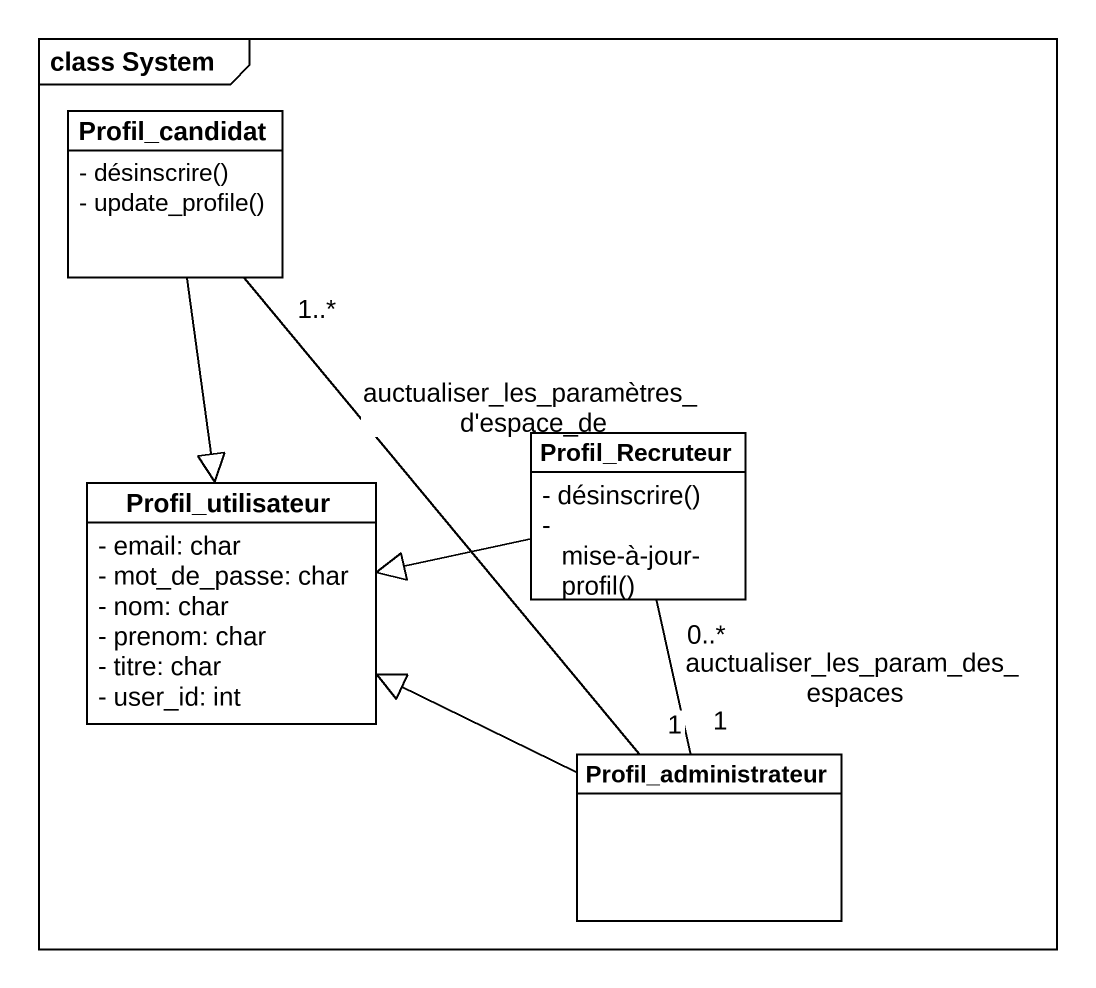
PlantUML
@startuml
mainframe class System
hide circle
hide empty members
skinparam classAttributeIconSize 0
class Profil_candidat {
  - désinscrire()
  - update_profile()
}
class Profil_Recruteur {
  - désinscrire()
  - mise-à-jour-profil()
}
class Profil_utilisateur {
  - email: char
  - mot_de_passe: char
  - nom: char
  - prenom: char
  - titre: char
  - user_id: int
}
class Profil_administrateur
Profil_candidat --|> Profil_utilisateur
Profil_Recruteur -left-|> Profil_utilisateur
Profil_administrateur "1" -up- "1..*" Profil_candidat : auctualiser_les_paramètres_d'espace_de
Profil_administrateur "1" -up- "0..*" Profil_Recruteur : auctualiser_les_param_des_espaces
Profil_administrateur -left-|> Profil_utilisateur
@enduml
